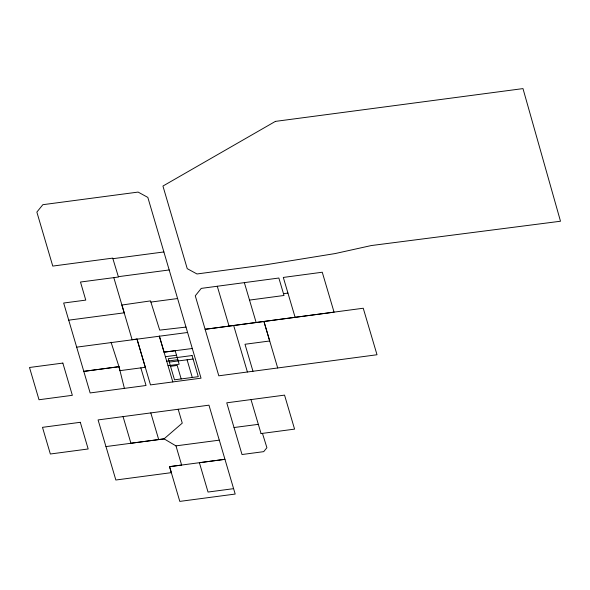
<?xml version="1.0" encoding="UTF-8"?>
<svg xmlns="http://www.w3.org/2000/svg" width="590" height="590" viewBox="0 0 590 590"><rect width="100%" height="100%" fill="white"/><g stroke="black" fill="none" stroke-linecap="round" stroke-linejoin="round"><path stroke-width="0.89" d="M123.052 416.592L130.921 443.245L164.057 438.849L182.266 423.126L178.18 409.268L98.08 419.925L105.942 446.556M136.961 339.014L150.494 384.901L201.035 378.175L147.832 197.407L138.119 192.082L42.849 204.693L36.86 212.083L52.768 266.083L112.72 258.118L118.457 277.02L80.491 282.035L85.764 300.111L63.668 303.031L76.671 347.149L187.613 332.48M249.518 300.089L284.019 295.479L278.856 278.023L201.249 288.392L195.275 295.804L218.802 375.808L377.01 354.752L363.248 308.238L229.016 326.108M76.671 347.149L90.145 392.94L146.04 385.491L140.833 367.843M112.904 258.693L163.895 251.945M118.347 276.681L169.197 269.955M124.402 388.39L118.988 366.7L83.832 371.376L118.944 366.67L119.947 370.653L145.332 367.282L137.013 339.044L132.108 339.693L121.901 305.037L150.546 300.893L150.893 302.073L177.612 298.533M68.735 320.163L124.21 312.825L113.811 277.632M283.48 293.68L287.935 293.09M295.125 317.354L283.311 277.433L322.258 272.233L334.065 312.169L205.091 329.294L229.068 326.137L217.282 286.253M159.374 336.153L164.101 352.171L175.178 350.726L179.154 364.222L168.039 365.689M165.392 356.692L176.506 355.224M166.719 361.191L177.826 359.723M170.532 366.316L177.199 365.431L181.174 378.935M178.18 409.268L208.963 405.175L219.266 440.125M258.339 424.343L234.016 427.529L226.752 402.815L284.55 395.123L294.572 429.122L261.023 433.569M164.101 438.879L105.986 446.578L115.847 480.017L171.329 472.656L169.566 466.653L224.96 459.315L199.391 462.7L208.034 492.045L233.596 488.66L235.196 494.059L179.803 501.397L169.566 466.653L181.632 465.06L175.982 445.9L164.057 438.849M175.938 445.87L219.31 440.155L233.596 488.66M164.057 352.142L192.34 348.498M169.293 362.105L193.092 359.015M186.012 327.081L159.713 330.12L150.893 302.073M111.06 342.252L118.988 366.7M277.691 367.968L263.937 321.454L269.704 340.983L244.998 344.265L252.977 371.265M244.356 282.639L256.156 322.531M233.662 325.503L247.409 371.995M150.811 412.904L158.703 439.565M251.008 399.592L261.068 433.598L262.469 433.414L266.909 447.699L263.715 451.645L242.011 454.529L234.06 427.558M187.082 359.797L192.281 377.46M159.322 336.123L172.818 381.937M275.39 121.392L162.936 186.049L187.237 268.656L196.979 273.974L265.522 264.822L335.127 253.567L371.294 245.551L560.5 221.235L522.983 88.603L275.39 121.392M62.85 363.079L29.5 367.489L39.014 399.747L72.349 395.307L62.85 363.079M192.067 355.534L168.283 358.676L174.5 379.812L198.284 376.671L192.067 355.534M80.306 422.3L42.487 427.337L50.349 454.005L88.168 448.975L80.306 422.3"/></g></svg>
